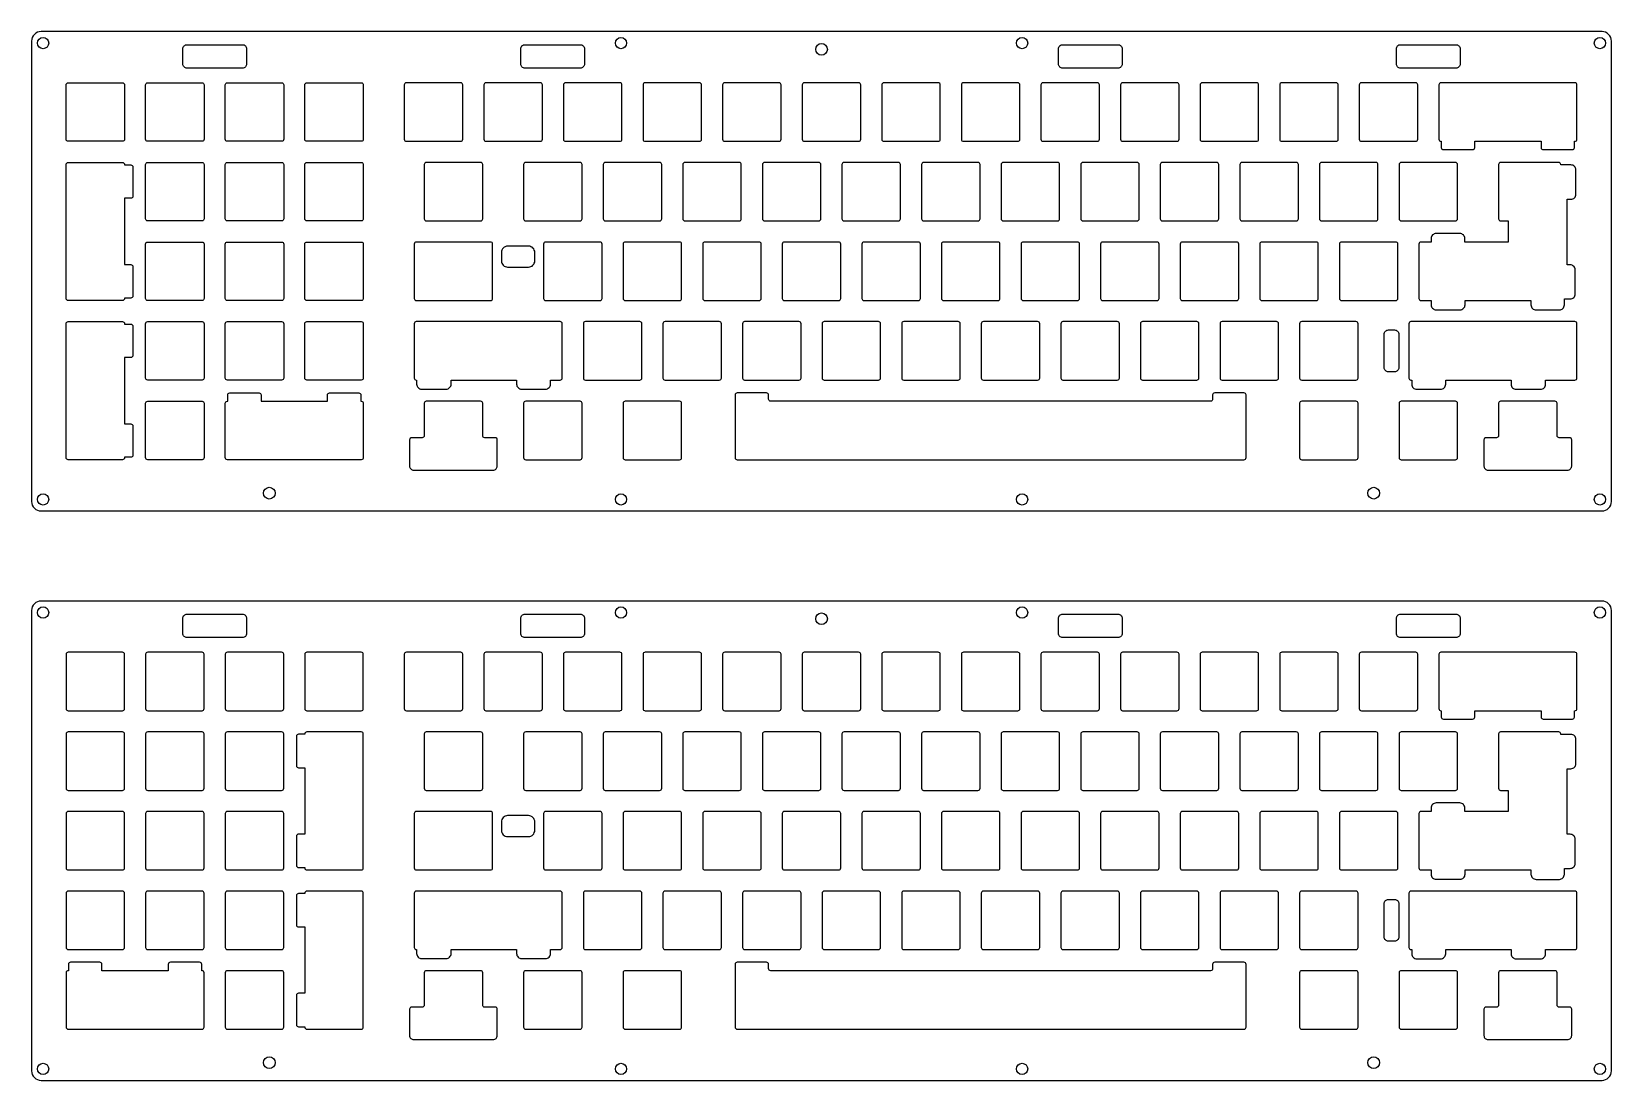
# Model space of a CAD drawing. Header units: millimetres. Extents: x 33 to 851, y 150 to 401.
# Drawn here: x 473 to 851.1, y 149.6 to 400.5 of the extents above; entities that cross this region are included whole.
import ezdxf

# ---------------------------------------------------------------- set-up
doc = ezdxf.new("R2010")
doc.units = ezdxf.units.MM

msp = doc.modelspace()

# ---------------------------------------------------------------- linework, layer by layer
at = {"color": 1}
for p, q in [((763.19, 314.1), (756.19, 314.1)), ((763.69, 298.6), (763.69, 313.6)), ((648.89, 298.1), (756.19, 298.1)), ((756.19, 298.1), (763.19, 298.1)), ((763.19, 177.84), (756.19, 177.84)), ((763.69, 162.34), (763.69, 177.34)), ((648.89, 161.84), (756.19, 161.84)), ((756.19, 161.84), (763.19, 161.84))]:
    msp.add_line(p, q, dxfattribs=at)
at = {"color": 7, "linetype": 'Continuous', "lineweight": 25}
for points in [[(848.89, 400.55), (475.23, 400.55, 0.414214), (472.98, 398.3), (472.98, 288.1, 0.414214), (475.23, 285.85), (848.89, 285.85, 0.414214), (851.14, 288.1), (851.14, 398.3, 0.414214)], [(524.44, 396.42), (524.44, 392.8, -0.414214), (523.44, 391.8), (510.18, 391.8, -0.414214), (509.18, 392.8), (509.18, 396.42, -0.414214), (510.18, 397.42), (523.44, 397.42, -0.414214)], [(605.33, 396.42), (605.33, 392.8, -0.414214), (604.33, 391.8), (591.07, 391.8, -0.414214), (590.07, 392.8), (590.07, 396.42, -0.414214), (591.07, 397.42), (604.33, 397.42, -0.414214)], [(734.04, 396.42), (734.04, 392.8, -0.414214), (733.04, 391.8), (719.78, 391.8, -0.414214), (718.78, 392.8), (718.78, 396.42, -0.414214), (719.78, 397.42), (733.04, 397.42, -0.414214)], [(814.93, 396.42), (814.93, 392.8, -0.414214), (813.93, 391.8), (800.67, 391.8, -0.414214), (799.67, 392.8), (799.67, 396.42, -0.414214), (800.67, 397.42), (813.93, 397.42, -0.414214)], [(848.89, 264.29), (475.23, 264.29, 0.414214), (472.98, 262.04), (472.98, 151.84, 0.414214), (475.23, 149.59), (848.89, 149.59, 0.414214), (851.14, 151.84), (851.14, 262.04, 0.414214)], [(524.44, 260.16), (524.44, 256.54, -0.414214), (523.44, 255.54), (510.18, 255.54, -0.414214), (509.18, 256.54), (509.18, 260.16, -0.414214), (510.18, 261.16), (523.44, 261.16, -0.414214)], [(605.33, 260.16), (605.33, 256.54, -0.414214), (604.33, 255.54), (591.07, 255.54, -0.414214), (590.07, 256.54), (590.07, 260.16, -0.414214), (591.07, 261.16), (604.33, 261.16, -0.414214)], [(734.04, 260.16), (734.04, 256.54, -0.414214), (733.04, 255.54), (719.78, 255.54, -0.414214), (718.78, 256.54), (718.78, 260.16, -0.414214), (719.78, 261.16), (733.04, 261.16, -0.414214)], [(814.93, 260.16), (814.93, 256.54, -0.414214), (813.93, 255.54), (800.67, 255.54, -0.414214), (799.67, 256.54), (799.67, 260.16, -0.414214), (800.67, 261.16), (813.93, 261.16, -0.414214)]]:
    msp.add_lwpolyline(points, format="xyb", close=True, dxfattribs=at)
at = {"color": 2}
for points in [[(494.73, 374.3), (481.73, 374.3, -0.414214), (481.23, 374.8), (481.23, 387.8, -0.414214), (481.73, 388.3), (494.73, 388.3, -0.414214), (495.23, 387.8), (495.23, 374.8, -0.414214)], [(513.78, 374.3), (500.78, 374.3, -0.414214), (500.28, 374.8), (500.28, 387.8, -0.414214), (500.78, 388.3), (513.78, 388.3, -0.414214), (514.28, 387.8), (514.28, 374.8, -0.414214)], [(519.83, 374.3, -0.414214), (519.33, 374.8), (519.33, 387.8, -0.414214), (519.83, 388.3), (532.83, 388.3, -0.414214), (533.33, 387.8), (533.33, 374.8, -0.414214), (532.83, 374.3)], [(495.23, 344.78), (496.73, 344.78, -0.414214), (497.23, 344.28), (497.23, 337.28, -0.414214), (496.73, 336.78), (495.23, 336.78), (495.23, 336.7, -0.414214), (494.73, 336.2), (481.73, 336.2, -0.414214), (481.23, 336.7), (481.23, 368.75, -0.414214), (481.73, 369.25), (494.73, 369.25, -0.414214), (495.23, 368.75), (495.23, 368.66), (496.73, 368.66, -0.414214), (497.23, 368.16), (497.23, 361.16, -0.414214), (496.73, 360.66), (495.23, 360.66)], [(513.78, 369.25, -0.414214), (514.28, 368.75), (514.28, 355.75, -0.414214), (513.78, 355.25), (500.78, 355.25, -0.414214), (500.28, 355.75), (500.28, 368.75, -0.414214), (500.78, 369.25)], [(519.83, 355.25, -0.414214), (519.33, 355.75), (519.33, 368.75, -0.414214), (519.83, 369.25), (532.83, 369.25, -0.414214), (533.33, 368.75), (533.33, 355.75, -0.414214), (532.83, 355.25)], [(551.88, 369.25, -0.414214), (552.38, 368.75), (552.38, 355.75, -0.414214), (551.88, 355.25), (538.88, 355.25, -0.414214), (538.38, 355.75), (538.38, 368.75, -0.414214), (538.88, 369.25)], [(514.28, 336.7, -0.414214), (513.78, 336.2), (500.78, 336.2, -0.414214), (500.28, 336.7), (500.28, 349.7, -0.414214), (500.78, 350.2), (513.78, 350.2, -0.414214), (514.28, 349.7)], [(532.83, 350.2, -0.414214), (533.33, 349.7), (533.33, 336.7, -0.414214), (532.83, 336.2), (519.83, 336.2, -0.414214), (519.33, 336.7), (519.33, 349.7, -0.414214), (519.83, 350.2)], [(551.88, 350.2, -0.414214), (552.38, 349.7), (552.38, 336.7, -0.414214), (551.88, 336.2), (538.88, 336.2, -0.414214), (538.38, 336.7), (538.38, 349.7, -0.414214), (538.88, 350.2)], [(495.23, 298.6, -0.414214), (494.73, 298.1), (481.73, 298.1, -0.414214), (481.23, 298.6), (481.23, 330.65, -0.414214), (481.73, 331.15), (494.73, 331.15, -0.414214), (495.23, 330.65), (495.23, 330.56), (496.73, 330.56, -0.414214), (497.23, 330.06), (497.23, 323.06, -0.414214), (496.73, 322.56), (495.23, 322.56), (495.23, 306.68), (496.73, 306.68, -0.414214), (497.23, 306.18), (497.23, 299.18, -0.414214), (496.73, 298.68), (495.23, 298.68)], [(500.78, 331.15), (513.78, 331.15, -0.414214), (514.28, 330.65), (514.28, 317.65, -0.414214), (513.78, 317.15), (500.78, 317.15, -0.414214), (500.28, 317.65), (500.28, 330.65, -0.414214)], [(533.33, 317.65, -0.414214), (532.83, 317.15), (519.83, 317.15, -0.414214), (519.33, 317.65), (519.33, 330.65, -0.414214), (519.83, 331.15), (532.83, 331.15, -0.414214), (533.33, 330.65)], [(538.88, 331.15), (551.88, 331.15, -0.414214), (552.38, 330.65), (552.38, 317.65, -0.414214), (551.88, 317.15), (538.88, 317.15, -0.414214), (538.38, 317.65), (538.38, 330.65, -0.414214)], [(551.88, 298.1), (519.83, 298.1, -0.414214), (519.33, 298.6), (519.33, 311.6, -0.414214), (519.83, 312.1), (519.91, 312.1), (519.91, 313.6, -0.414214), (520.41, 314.1), (527.41, 314.1, -0.414214), (527.91, 313.6), (527.91, 312.1), (543.79, 312.1), (543.79, 313.6, -0.414214), (544.29, 314.1), (551.29, 314.1, -0.414214), (551.79, 313.6), (551.79, 312.1), (551.88, 312.1, -0.414214), (552.38, 311.6), (552.38, 298.6, -0.414214)], [(514.28, 298.6, -0.414214), (513.78, 298.1), (500.78, 298.1, -0.414214), (500.28, 298.6), (500.28, 311.6, -0.414214), (500.78, 312.1), (513.78, 312.1, -0.414214), (514.28, 311.6)], [(513.78, 238.04, 0.414214), (514.28, 238.54), (514.28, 251.54, 0.414214), (513.78, 252.04), (500.78, 252.04, 0.414214), (500.28, 251.54), (500.28, 238.54, 0.414214), (500.78, 238.04)], [(519.83, 238.04), (532.83, 238.04, 0.414214), (533.33, 238.54), (533.33, 251.54, 0.414214), (532.83, 252.04), (519.83, 252.04, 0.414214), (519.33, 251.54), (519.33, 238.54, 0.414214)], [(538.88, 238.04), (551.88, 238.04, 0.414214), (552.38, 238.54), (552.38, 251.54, 0.414214), (551.88, 252.04), (538.88, 252.04, 0.414214), (538.38, 251.54), (538.38, 238.54, 0.414214)], [(481.73, 232.99, 0.414214), (481.23, 232.49), (481.23, 219.49, 0.414214), (481.73, 218.99), (494.73, 218.99, 0.414214), (495.23, 219.49), (495.23, 232.49, 0.414214), (494.73, 232.99)], [(513.78, 218.99, 0.414214), (514.28, 219.49), (514.28, 232.49, 0.414214), (513.78, 232.99), (500.78, 232.99, 0.414214), (500.28, 232.49), (500.28, 219.49, 0.414214), (500.78, 218.99)], [(519.83, 232.99, 0.414214), (519.33, 232.49), (519.33, 219.49, 0.414214), (519.83, 218.99), (532.83, 218.99, 0.414214), (533.33, 219.49), (533.33, 232.49, 0.414214), (532.83, 232.99)], [(538.38, 208.52), (536.88, 208.52, 0.414214), (536.38, 208.02), (536.38, 201.02, 0.414214), (536.88, 200.52), (538.38, 200.52), (538.38, 200.44, 0.414214), (538.88, 199.94), (551.88, 199.94, 0.414214), (552.38, 200.44), (552.38, 232.49, 0.414214), (551.88, 232.99), (538.88, 232.99, 0.414214), (538.38, 232.49), (538.38, 232.4), (536.88, 232.4, 0.414214), (536.38, 231.9), (536.38, 224.9, 0.414214), (536.88, 224.4), (538.38, 224.4)], [(481.73, 213.94, 0.414214), (481.23, 213.44), (481.23, 200.44, 0.414214), (481.73, 199.94), (494.73, 199.94, 0.414214), (495.23, 200.44), (495.23, 213.44, 0.414214), (494.73, 213.94)], [(500.78, 213.94, 0.414214), (500.28, 213.44), (500.28, 200.44, 0.414214), (500.78, 199.94), (513.78, 199.94, 0.414214), (514.28, 200.44), (514.28, 213.44, 0.414214), (513.78, 213.94)], [(519.33, 200.44, 0.414214), (519.83, 199.94), (532.83, 199.94, 0.414214), (533.33, 200.44), (533.33, 213.44, 0.414214), (532.83, 213.94), (519.83, 213.94, 0.414214), (519.33, 213.44)], [(494.73, 194.89), (481.73, 194.89, 0.414214), (481.23, 194.39), (481.23, 181.39, 0.414214), (481.73, 180.89), (494.73, 180.89, 0.414214), (495.23, 181.39), (495.23, 194.39, 0.414214)], [(500.28, 181.39, 0.414214), (500.78, 180.89), (513.78, 180.89, 0.414214), (514.28, 181.39), (514.28, 194.39, 0.414214), (513.78, 194.89), (500.78, 194.89, 0.414214), (500.28, 194.39)], [(532.83, 194.89), (519.83, 194.89, 0.414214), (519.33, 194.39), (519.33, 181.39, 0.414214), (519.83, 180.89), (532.83, 180.89, 0.414214), (533.33, 181.39), (533.33, 194.39, 0.414214)], [(538.38, 162.34, 0.414214), (538.88, 161.84), (551.88, 161.84, 0.414214), (552.38, 162.34), (552.38, 194.39, 0.414214), (551.88, 194.89), (538.88, 194.89, 0.414214), (538.38, 194.39), (538.38, 194.3), (536.88, 194.3, 0.414214), (536.38, 193.8), (536.38, 186.8, 0.414214), (536.88, 186.3), (538.38, 186.3), (538.38, 170.42), (536.88, 170.42, 0.414214), (536.38, 169.92), (536.38, 162.92, 0.414214), (536.88, 162.42), (538.38, 162.42)], [(481.73, 161.84), (513.78, 161.84, 0.414214), (514.28, 162.34), (514.28, 175.34, 0.414214), (513.78, 175.84), (513.69, 175.84), (513.69, 177.34, 0.414214), (513.19, 177.84), (506.19, 177.84, 0.414214), (505.69, 177.34), (505.69, 175.84), (489.81, 175.84), (489.81, 177.34, 0.414214), (489.31, 177.84), (482.31, 177.84, 0.414214), (481.81, 177.34), (481.81, 175.84), (481.73, 175.84, 0.414214), (481.23, 175.34), (481.23, 162.34, 0.414214)], [(519.33, 162.34, 0.414214), (519.83, 161.84), (532.83, 161.84, 0.414214), (533.33, 162.34), (533.33, 175.34, 0.414214), (532.83, 175.84), (519.83, 175.84, 0.414214), (519.33, 175.34)]]:
    msp.add_lwpolyline(points, format="xyb", close=True, dxfattribs=at)
for points in [[(538.88, 374.3, -0.414214), (538.38, 374.8), (538.38, 387.8, -0.414214), (538.88, 388.3), (551.88, 388.3, -0.414214)], [(551.88, 388.3, -0.414214), (552.38, 387.8), (552.38, 374.8, -0.414214), (551.88, 374.3), (538.88, 374.3, -0.414214)], [(481.73, 252.04, 0.414214), (481.23, 251.54), (481.23, 238.54, 0.414214), (481.73, 238.04), (494.73, 238.04, 0.414214)], [(494.73, 238.04, 0.414214), (495.23, 238.54), (495.23, 251.54, 0.414214), (494.73, 252.04), (481.73, 252.04, 0.414214)]]:
    msp.add_lwpolyline(points, format="xyb", dxfattribs=at)
at = {"color": 1}
for points in [[(562.19, 374.8, 0.414214), (562.69, 374.3), (575.69, 374.3, 0.414214), (576.19, 374.8), (576.19, 387.8, 0.414214), (575.69, 388.3), (562.69, 388.3, 0.414214), (562.19, 387.8)], [(581.24, 374.8, 0.414214), (581.74, 374.3), (594.74, 374.3, 0.414214), (595.24, 374.8), (595.24, 387.8, 0.414214), (594.74, 388.3), (581.74, 388.3, 0.414214), (581.24, 387.8)], [(600.29, 374.8, 0.414214), (600.79, 374.3), (613.79, 374.3, 0.414214), (614.29, 374.8), (614.29, 387.8, 0.414214), (613.79, 388.3), (600.79, 388.3, 0.414214), (600.29, 387.8)], [(619.34, 374.8, 0.414214), (619.84, 374.3), (632.84, 374.3, 0.414214), (633.34, 374.8), (633.34, 387.8, 0.414214), (632.84, 388.3), (619.84, 388.3, 0.414214), (619.34, 387.8)], [(638.39, 374.8, 0.414214), (638.89, 374.3), (651.89, 374.3, 0.414214), (652.39, 374.8), (652.39, 387.8, 0.414214), (651.89, 388.3), (638.89, 388.3, 0.414214), (638.39, 387.8)], [(657.44, 374.8, 0.414214), (657.94, 374.3), (670.94, 374.3, 0.414214), (671.44, 374.8), (671.44, 387.8, 0.414214), (670.94, 388.3), (657.94, 388.3, 0.414214), (657.44, 387.8)], [(676.49, 374.8, 0.414214), (676.99, 374.3), (689.99, 374.3, 0.414214), (690.49, 374.8), (690.49, 387.8, 0.414214), (689.99, 388.3), (676.99, 388.3, 0.414214), (676.49, 387.8)], [(695.54, 374.8, 0.414214), (696.04, 374.3), (709.04, 374.3, 0.414214), (709.54, 374.8), (709.54, 387.8, 0.414214), (709.04, 388.3), (696.04, 388.3, 0.414214), (695.54, 387.8)], [(714.59, 374.8, 0.414214), (715.09, 374.3), (728.09, 374.3, 0.414214), (728.59, 374.8), (728.59, 387.8, 0.414214), (728.09, 388.3), (715.09, 388.3, 0.414214), (714.59, 387.8)], [(733.64, 374.8, 0.414214), (734.14, 374.3), (747.14, 374.3, 0.414214), (747.64, 374.8), (747.64, 387.8, 0.414214), (747.14, 388.3), (734.14, 388.3, 0.414214), (733.64, 387.8)], [(752.69, 374.8, 0.414214), (753.19, 374.3), (766.19, 374.3, 0.414214), (766.69, 374.8), (766.69, 387.8, 0.414214), (766.19, 388.3), (753.19, 388.3, 0.414214), (752.69, 387.8)], [(790.79, 374.8, 0.414214), (791.29, 374.3), (804.29, 374.3, 0.414214), (804.79, 374.8), (804.79, 387.8, 0.414214), (804.29, 388.3), (791.29, 388.3, 0.414214), (790.79, 387.8)], [(842.3, 374.3), (842.39, 374.3, 0.414214), (842.89, 374.8), (842.89, 387.8, 0.414214), (842.39, 388.3), (810.34, 388.3, 0.414214), (809.84, 387.8), (809.84, 374.8, 0.414214), (810.34, 374.3), (810.42, 374.3), (810.42, 372.8, 0.414214), (810.92, 372.3), (817.92, 372.3, 0.414214), (818.42, 372.8), (818.42, 374.3), (834.3, 374.3), (834.3, 372.8, 0.414214), (834.8, 372.3), (841.8, 372.3, 0.414214), (842.3, 372.8)], [(566.95, 355.75, 0.414214), (567.45, 355.25), (580.45, 355.25, 0.414214), (580.95, 355.75), (580.95, 368.75, 0.414214), (580.45, 369.25), (567.45, 369.25, 0.414214), (566.95, 368.75)], [(590.76, 355.75, 0.414214), (591.26, 355.25), (604.26, 355.25, 0.414214), (604.76, 355.75), (604.76, 368.75, 0.414214), (604.26, 369.25), (591.26, 369.25, 0.414214), (590.76, 368.75)], [(609.81, 355.75, 0.414214), (610.31, 355.25), (623.31, 355.25, 0.414214), (623.81, 355.75), (623.81, 368.75, 0.414214), (623.31, 369.25), (610.31, 369.25, 0.414214), (609.81, 368.75)], [(628.86, 355.75, 0.414214), (629.36, 355.25), (642.36, 355.25, 0.414214), (642.86, 355.75), (642.86, 368.75, 0.414214), (642.36, 369.25), (629.36, 369.25, 0.414214), (628.86, 368.75)], [(647.91, 355.75, 0.414214), (648.41, 355.25), (661.41, 355.25, 0.414214), (661.91, 355.75), (661.91, 368.75, 0.414214), (661.41, 369.25), (648.41, 369.25, 0.414214), (647.91, 368.75)], [(666.96, 355.75, 0.414214), (667.46, 355.25), (680.46, 355.25, 0.414214), (680.96, 355.75), (680.96, 368.75, 0.414214), (680.46, 369.25), (667.46, 369.25, 0.414214), (666.96, 368.75)], [(686.01, 355.75, 0.414214), (686.51, 355.25), (699.51, 355.25, 0.414214), (700.01, 355.75), (700.01, 368.75, 0.414214), (699.51, 369.25), (686.51, 369.25, 0.414214), (686.01, 368.75)], [(705.06, 355.75, 0.414214), (705.56, 355.25), (718.56, 355.25, 0.414214), (719.06, 355.75), (719.06, 368.75, 0.414214), (718.56, 369.25), (705.56, 369.25, 0.414214), (705.06, 368.75)], [(724.11, 355.75, 0.414214), (724.61, 355.25), (737.61, 355.25, 0.414214), (738.11, 355.75), (738.11, 368.75, 0.414214), (737.61, 369.25), (724.61, 369.25, 0.414214), (724.11, 368.75)], [(743.16, 355.75, 0.414214), (743.66, 355.25), (756.66, 355.25, 0.414214), (757.16, 355.75), (757.16, 368.75, 0.414214), (756.66, 369.25), (743.66, 369.25, 0.414214), (743.16, 368.75)], [(762.21, 355.75, 0.414214), (762.71, 355.25), (775.71, 355.25, 0.414214), (776.21, 355.75), (776.21, 368.75, 0.414214), (775.71, 369.25), (762.71, 369.25, 0.414214), (762.21, 368.75)], [(781.26, 355.75, 0.414214), (781.76, 355.25), (794.76, 355.25, 0.414214), (795.26, 355.75), (795.26, 368.75, 0.414214), (794.76, 369.25), (781.76, 369.25, 0.414214), (781.26, 368.75)], [(800.31, 355.75, 0.414214), (800.81, 355.25), (813.81, 355.25, 0.414214), (814.31, 355.75), (814.31, 368.75, 0.414214), (813.81, 369.25), (800.81, 369.25, 0.414214), (800.31, 368.75)], [(826.43, 355.25), (826.43, 350.2), (816.05, 350.2), (816.05, 351.03, 0.414214), (814.85, 352.23), (809.18, 352.23, 0.414214), (807.98, 351.03), (807.98, 350.2), (805.55, 350.2, 0.414214), (805.05, 349.7), (805.05, 336.7, 0.414214), (805.55, 336.2), (807.98, 336.2), (807.98, 335.18, 0.414214), (809.18, 333.98), (814.91, 333.98, 0.414214), (816.11, 335.18), (816.11, 336.2), (831.89, 336.2), (831.89, 335.15, 0.414214), (833.09, 333.95), (838.68, 333.95, 0.414214), (839.88, 335.15), (839.88, 336.58), (841.27, 336.58, 0.414214), (842.47, 337.78), (842.47, 343.54, 0.414214), (841.27, 344.74), (840.56, 344.74), (840.56, 360.43), (841.46, 360.43, 0.414214), (842.66, 361.63), (842.66, 367.45, 0.414214), (841.46, 368.65), (839.03, 368.65), (839.03, 368.75, 0.414214), (838.53, 369.25), (824.63, 369.25, 0.414214), (824.13, 368.75), (824.13, 355.75, 0.414214), (824.63, 355.25)], [(564.57, 336.7, 0.414214), (565.07, 336.2), (582.83, 336.2, 0.414214), (583.33, 336.7), (583.33, 349.7, 0.414214), (582.83, 350.2), (565.07, 350.2, 0.414214), (564.57, 349.7)], [(585.43, 345.7, 0.414214), (586.93, 344.2), (591.93, 344.2, 0.414214), (593.43, 345.7), (593.43, 347.7, 0.414214), (591.93, 349.2), (586.93, 349.2, 0.414214), (585.43, 347.7)], [(595.53, 336.7, 0.414214), (596.03, 336.2), (609.03, 336.2, 0.414214), (609.53, 336.7), (609.53, 349.7, 0.414214), (609.03, 350.2), (596.03, 350.2, 0.414214), (595.53, 349.7)], [(614.58, 336.7, 0.414214), (615.08, 336.2), (628.08, 336.2, 0.414214), (628.58, 336.7), (628.58, 349.7, 0.414214), (628.08, 350.2), (615.08, 350.2, 0.414214), (614.58, 349.7)], [(633.63, 336.7, 0.414214), (634.13, 336.2), (647.13, 336.2, 0.414214), (647.63, 336.7), (647.63, 349.7, 0.414214), (647.13, 350.2), (634.13, 350.2, 0.414214), (633.63, 349.7)], [(652.68, 336.7, 0.414214), (653.18, 336.2), (666.18, 336.2, 0.414214), (666.68, 336.7), (666.68, 349.7, 0.414214), (666.18, 350.2), (653.18, 350.2, 0.414214), (652.68, 349.7)], [(671.73, 336.7, 0.414214), (672.23, 336.2), (685.23, 336.2, 0.414214), (685.73, 336.7), (685.73, 349.7, 0.414214), (685.23, 350.2), (672.23, 350.2, 0.414214), (671.73, 349.7)], [(690.78, 336.7, 0.414214), (691.28, 336.2), (704.28, 336.2, 0.414214), (704.78, 336.7), (704.78, 349.7, 0.414214), (704.28, 350.2), (691.28, 350.2, 0.414214), (690.78, 349.7)], [(709.83, 336.7, 0.414214), (710.33, 336.2), (723.33, 336.2, 0.414214), (723.83, 336.7), (723.83, 349.7, 0.414214), (723.33, 350.2), (710.33, 350.2, 0.414214), (709.83, 349.7)], [(728.88, 336.7, 0.414214), (729.38, 336.2), (742.38, 336.2, 0.414214), (742.88, 336.7), (742.88, 349.7, 0.414214), (742.38, 350.2), (729.38, 350.2, 0.414214), (728.88, 349.7)], [(747.93, 336.7, 0.414214), (748.43, 336.2), (761.43, 336.2, 0.414214), (761.93, 336.7), (761.93, 349.7, 0.414214), (761.43, 350.2), (748.43, 350.2, 0.414214), (747.93, 349.7)], [(766.98, 336.7, 0.414214), (767.48, 336.2), (780.48, 336.2, 0.414214), (780.98, 336.7), (780.98, 349.7, 0.414214), (780.48, 350.2), (767.48, 350.2, 0.414214), (766.98, 349.7)], [(786.03, 336.7, 0.414214), (786.53, 336.2), (799.53, 336.2, 0.414214), (800.03, 336.7), (800.03, 349.7, 0.414214), (799.53, 350.2), (786.53, 350.2, 0.414214), (786.03, 349.7)], [(573.4, 317.15), (589.07, 317.15), (589.07, 316.2, 0.414214), (590.27, 315), (595.99, 315, 0.414214), (597.19, 316.2), (597.19, 317.15), (599.5, 317.15, 0.414214), (600, 317.65), (600, 330.65, 0.414214), (599.5, 331.15), (565.07, 331.15, 0.414214), (564.57, 330.65), (564.57, 317.65, 0.414214), (565.07, 317.15), (565.14, 317.15), (565.14, 316.2, 0.414214), (566.34, 315), (572.2, 315, 0.414214), (573.4, 316.2)], [(605.05, 317.65, 0.414214), (605.55, 317.15), (618.55, 317.15, 0.414214), (619.05, 317.65), (619.05, 330.65, 0.414214), (618.55, 331.15), (605.55, 331.15, 0.414214), (605.05, 330.65)], [(624.1, 317.65, 0.414214), (624.6, 317.15), (637.6, 317.15, 0.414214), (638.1, 317.65), (638.1, 330.65, 0.414214), (637.6, 331.15), (624.6, 331.15, 0.414214), (624.1, 330.65)], [(643.15, 317.65, 0.414214), (643.65, 317.15), (656.65, 317.15, 0.414214), (657.15, 317.65), (657.15, 330.65, 0.414214), (656.65, 331.15), (643.65, 331.15, 0.414214), (643.15, 330.65)], [(662.2, 317.65, 0.414214), (662.7, 317.15), (675.7, 317.15, 0.414214), (676.2, 317.65), (676.2, 330.65, 0.414214), (675.7, 331.15), (662.7, 331.15, 0.414214), (662.2, 330.65)], [(681.25, 317.65, 0.414214), (681.75, 317.15), (694.75, 317.15, 0.414214), (695.25, 317.65), (695.25, 330.65, 0.414214), (694.75, 331.15), (681.75, 331.15, 0.414214), (681.25, 330.65)], [(700.3, 317.65, 0.414214), (700.8, 317.15), (713.8, 317.15, 0.414214), (714.3, 317.65), (714.3, 330.65, 0.414214), (713.8, 331.15), (700.8, 331.15, 0.414214), (700.3, 330.65)], [(719.35, 317.65, 0.414214), (719.85, 317.15), (732.85, 317.15, 0.414214), (733.35, 317.65), (733.35, 330.65, 0.414214), (732.85, 331.15), (719.85, 331.15, 0.414214), (719.35, 330.65)], [(738.4, 317.65, 0.414214), (738.9, 317.15), (751.9, 317.15, 0.414214), (752.4, 317.65), (752.4, 330.65, 0.414214), (751.9, 331.15), (738.9, 331.15, 0.414214), (738.4, 330.65)], [(757.45, 317.65, 0.414214), (757.95, 317.15), (770.95, 317.15, 0.414214), (771.45, 317.65), (771.45, 330.65, 0.414214), (770.95, 331.15), (757.95, 331.15, 0.414214), (757.45, 330.65)], [(776.5, 317.65, 0.414214), (777, 317.15), (790, 317.15, 0.414214), (790.5, 317.65), (790.5, 330.65, 0.414214), (790, 331.15), (777, 331.15, 0.414214), (776.5, 330.65)], [(842.89, 330.65, 0.414214), (842.39, 331.15), (803.16, 331.15, 0.414214), (802.66, 330.65), (802.66, 317.65, 0.414368), (803.16, 317.15), (803.33, 317.15), (803.33, 316.15, 0.414214), (804.53, 314.95), (810.27, 314.95, 0.414214), (811.47, 316.15), (811.47, 317.15), (827.14, 317.15), (827.14, 316.15, 0.414214), (828.34, 314.95), (834.19, 314.95, 0.414214), (835.39, 316.15), (835.39, 317.15), (842.39, 317.15, 0.414214), (842.89, 317.65)], [(584.45, 296.6), (584.45, 302.87, 0.414214), (583.95, 303.37), (581.45, 303.37, -0.414214), (580.95, 303.87), (580.95, 311.6, 0.414214), (580.45, 312.1), (567.45, 312.1, 0.414214), (566.95, 311.6), (566.95, 303.87, -0.414214), (566.45, 303.37), (563.95, 303.37, 0.414214), (563.45, 302.87), (563.45, 296.6, 0.414214), (564.45, 295.6), (583.45, 295.6, 0.414214)], [(590.76, 298.6, 0.414214), (591.26, 298.1), (604.26, 298.1, 0.414214), (604.76, 298.6), (604.76, 311.6, 0.414214), (604.26, 312.1), (591.26, 312.1, 0.414214), (590.76, 311.6)], [(614.58, 298.6, 0.414214), (615.08, 298.1), (628.08, 298.1, 0.414214), (628.58, 298.6), (628.58, 311.6, 0.414214), (628.08, 312.1), (615.08, 312.1, 0.414214), (614.58, 311.6)], [(777, 312.1, 0.414214), (776.5, 311.6), (776.5, 298.6, 0.414214), (777, 298.1), (790, 298.1, 0.414214), (790.5, 298.6), (790.5, 311.6, 0.414214), (790, 312.1)], [(800.81, 312.1, 0.414214), (800.31, 311.6), (800.31, 298.6, 0.414214), (800.81, 298.1), (813.81, 298.1, 0.414214), (814.31, 298.6), (814.31, 311.6, 0.414214), (813.81, 312.1)], [(841.63, 296.6), (841.63, 302.87, 0.414214), (841.13, 303.37), (838.63, 303.37, -0.414214), (838.13, 303.87), (838.13, 311.6, 0.414214), (837.63, 312.1), (824.63, 312.1, 0.414214), (824.13, 311.6), (824.13, 303.87, -0.414214), (823.63, 303.37), (821.13, 303.37, 0.414214), (820.63, 302.87), (820.63, 296.6, 0.414214), (821.63, 295.6), (840.63, 295.6, 0.414214)], [(562.19, 238.54, 0.414214), (562.69, 238.04), (575.69, 238.04, 0.414214), (576.19, 238.54), (576.19, 251.54, 0.414214), (575.69, 252.04), (562.69, 252.04, 0.414214), (562.19, 251.54)], [(581.24, 238.54, 0.414214), (581.74, 238.04), (594.74, 238.04, 0.414214), (595.24, 238.54), (595.24, 251.54, 0.414214), (594.74, 252.04), (581.74, 252.04, 0.414214), (581.24, 251.54)], [(600.29, 238.54, 0.414214), (600.79, 238.04), (613.79, 238.04, 0.414214), (614.29, 238.54), (614.29, 251.54, 0.414214), (613.79, 252.04), (600.79, 252.04, 0.414214), (600.29, 251.54)], [(619.34, 238.54, 0.414214), (619.84, 238.04), (632.84, 238.04, 0.414214), (633.34, 238.54), (633.34, 251.54, 0.414214), (632.84, 252.04), (619.84, 252.04, 0.414214), (619.34, 251.54)], [(638.39, 238.54, 0.414214), (638.89, 238.04), (651.89, 238.04, 0.414214), (652.39, 238.54), (652.39, 251.54, 0.414214), (651.89, 252.04), (638.89, 252.04, 0.414214), (638.39, 251.54)], [(657.44, 238.54, 0.414214), (657.94, 238.04), (670.94, 238.04, 0.414214), (671.44, 238.54), (671.44, 251.54, 0.414214), (670.94, 252.04), (657.94, 252.04, 0.414214), (657.44, 251.54)], [(676.49, 238.54, 0.414214), (676.99, 238.04), (689.99, 238.04, 0.414214), (690.49, 238.54), (690.49, 251.54, 0.414214), (689.99, 252.04), (676.99, 252.04, 0.414214), (676.49, 251.54)], [(695.54, 238.54, 0.414214), (696.04, 238.04), (709.04, 238.04, 0.414214), (709.54, 238.54), (709.54, 251.54, 0.414214), (709.04, 252.04), (696.04, 252.04, 0.414214), (695.54, 251.54)], [(714.59, 238.54, 0.414214), (715.09, 238.04), (728.09, 238.04, 0.414214), (728.59, 238.54), (728.59, 251.54, 0.414214), (728.09, 252.04), (715.09, 252.04, 0.414214), (714.59, 251.54)], [(733.64, 238.54, 0.414214), (734.14, 238.04), (747.14, 238.04, 0.414214), (747.64, 238.54), (747.64, 251.54, 0.414214), (747.14, 252.04), (734.14, 252.04, 0.414214), (733.64, 251.54)], [(752.69, 238.54, 0.414214), (753.19, 238.04), (766.19, 238.04, 0.414214), (766.69, 238.54), (766.69, 251.54, 0.414214), (766.19, 252.04), (753.19, 252.04, 0.414214), (752.69, 251.54)], [(790.79, 238.54, 0.414214), (791.29, 238.04), (804.29, 238.04, 0.414214), (804.79, 238.54), (804.79, 251.54, 0.414214), (804.29, 252.04), (791.29, 252.04, 0.414214), (790.79, 251.54)], [(842.3, 238.04), (842.39, 238.04, 0.414214), (842.89, 238.54), (842.89, 251.54, 0.414214), (842.39, 252.04), (810.34, 252.04, 0.414214), (809.84, 251.54), (809.84, 238.54, 0.414214), (810.34, 238.04), (810.42, 238.04), (810.42, 236.54, 0.414214), (810.92, 236.04), (817.92, 236.04, 0.414214), (818.42, 236.54), (818.42, 238.04), (834.3, 238.04), (834.3, 236.54, 0.414214), (834.8, 236.04), (841.8, 236.04, 0.414214), (842.3, 236.54)], [(566.95, 219.49, 0.414214), (567.45, 218.99), (580.45, 218.99, 0.414214), (580.95, 219.49), (580.95, 232.49, 0.414214), (580.45, 232.99), (567.45, 232.99, 0.414214), (566.95, 232.49)], [(590.76, 219.49, 0.414214), (591.26, 218.99), (604.26, 218.99, 0.414214), (604.76, 219.49), (604.76, 232.49, 0.414214), (604.26, 232.99), (591.26, 232.99, 0.414214), (590.76, 232.49)], [(609.81, 219.49, 0.414214), (610.31, 218.99), (623.31, 218.99, 0.414214), (623.81, 219.49), (623.81, 232.49, 0.414214), (623.31, 232.99), (610.31, 232.99, 0.414214), (609.81, 232.49)], [(628.86, 219.49, 0.414214), (629.36, 218.99), (642.36, 218.99, 0.414214), (642.86, 219.49), (642.86, 232.49, 0.414214), (642.36, 232.99), (629.36, 232.99, 0.414214), (628.86, 232.49)], [(647.91, 219.49, 0.414214), (648.41, 218.99), (661.41, 218.99, 0.414214), (661.91, 219.49), (661.91, 232.49, 0.414214), (661.41, 232.99), (648.41, 232.99, 0.414214), (647.91, 232.49)], [(666.96, 219.49, 0.414214), (667.46, 218.99), (680.46, 218.99, 0.414214), (680.96, 219.49), (680.96, 232.49, 0.414214), (680.46, 232.99), (667.46, 232.99, 0.414214), (666.96, 232.49)], [(686.01, 219.49, 0.414214), (686.51, 218.99), (699.51, 218.99, 0.414214), (700.01, 219.49), (700.01, 232.49, 0.414214), (699.51, 232.99), (686.51, 232.99, 0.414214), (686.01, 232.49)], [(705.06, 219.49, 0.414214), (705.56, 218.99), (718.56, 218.99, 0.414214), (719.06, 219.49), (719.06, 232.49, 0.414214), (718.56, 232.99), (705.56, 232.99, 0.414214), (705.06, 232.49)], [(724.11, 219.49, 0.414214), (724.61, 218.99), (737.61, 218.99, 0.414214), (738.11, 219.49), (738.11, 232.49, 0.414214), (737.61, 232.99), (724.61, 232.99, 0.414214), (724.11, 232.49)], [(743.16, 219.49, 0.414214), (743.66, 218.99), (756.66, 218.99, 0.414214), (757.16, 219.49), (757.16, 232.49, 0.414214), (756.66, 232.99), (743.66, 232.99, 0.414214), (743.16, 232.49)], [(762.21, 219.49, 0.414214), (762.71, 218.99), (775.71, 218.99, 0.414214), (776.21, 219.49), (776.21, 232.49, 0.414214), (775.71, 232.99), (762.71, 232.99, 0.414214), (762.21, 232.49)], [(781.26, 219.49, 0.414214), (781.76, 218.99), (794.76, 218.99, 0.414214), (795.26, 219.49), (795.26, 232.49, 0.414214), (794.76, 232.99), (781.76, 232.99, 0.414214), (781.26, 232.49)], [(800.31, 219.49, 0.414214), (800.81, 218.99), (813.81, 218.99, 0.414214), (814.31, 219.49), (814.31, 232.49, 0.414214), (813.81, 232.99), (800.81, 232.99, 0.414214), (800.31, 232.49)], [(826.43, 218.99), (826.43, 213.94), (816.05, 213.94), (816.05, 214.77, 0.414214), (814.85, 215.97), (809.18, 215.97, 0.414214), (807.98, 214.77), (807.98, 213.94), (805.55, 213.94, 0.414214), (805.05, 213.44), (805.05, 200.44, 0.414214), (805.55, 199.94), (807.98, 199.94), (807.98, 198.92, 0.414214), (809.18, 197.72), (814.91, 197.72, 0.414214), (816.11, 198.92), (816.11, 199.94), (831.89, 199.94), (831.89, 198.89, 0.414214), (833.09, 197.69), (838.68, 197.69, 0.414214), (839.88, 198.89), (839.88, 200.31), (841.27, 200.31, 0.414214), (842.47, 201.51), (842.47, 207.28, 0.414214), (841.27, 208.48), (840.56, 208.48), (840.56, 224.17), (841.46, 224.17, 0.414214), (842.66, 225.37), (842.66, 231.19, 0.414214), (841.46, 232.39), (839.03, 232.39), (839.03, 232.49, 0.414214), (838.53, 232.99), (824.63, 232.99, 0.414214), (824.13, 232.49), (824.13, 219.49, 0.414214), (824.63, 218.99)], [(564.57, 200.44, 0.414214), (565.07, 199.94), (582.83, 199.94, 0.414214), (583.33, 200.44), (583.33, 213.44, 0.414214), (582.83, 213.94), (565.07, 213.94, 0.414214), (564.57, 213.44)], [(585.43, 209.44, 0.414214), (586.93, 207.94), (591.93, 207.94, 0.414214), (593.43, 209.44), (593.43, 211.44, 0.414214), (591.93, 212.94), (586.93, 212.94, 0.414214), (585.43, 211.44)], [(595.53, 200.44, 0.414214), (596.03, 199.94), (609.03, 199.94, 0.414214), (609.53, 200.44), (609.53, 213.44, 0.414214), (609.03, 213.94), (596.03, 213.94, 0.414214), (595.53, 213.44)], [(614.58, 200.44, 0.414214), (615.08, 199.94), (628.08, 199.94, 0.414214), (628.58, 200.44), (628.58, 213.44, 0.414214), (628.08, 213.94), (615.08, 213.94, 0.414214), (614.58, 213.44)], [(633.63, 200.44, 0.414214), (634.13, 199.94), (647.13, 199.94, 0.414214), (647.63, 200.44), (647.63, 213.44, 0.414214), (647.13, 213.94), (634.13, 213.94, 0.414214), (633.63, 213.44)], [(652.68, 200.44, 0.414214), (653.18, 199.94), (666.18, 199.94, 0.414214), (666.68, 200.44), (666.68, 213.44, 0.414214), (666.18, 213.94), (653.18, 213.94, 0.414214), (652.68, 213.44)], [(671.73, 200.44, 0.414214), (672.23, 199.94), (685.23, 199.94, 0.414214), (685.73, 200.44), (685.73, 213.44, 0.414214), (685.23, 213.94), (672.23, 213.94, 0.414214), (671.73, 213.44)], [(690.78, 200.44, 0.414214), (691.28, 199.94), (704.28, 199.94, 0.414214), (704.78, 200.44), (704.78, 213.44, 0.414214), (704.28, 213.94), (691.28, 213.94, 0.414214), (690.78, 213.44)], [(709.83, 200.44, 0.414214), (710.33, 199.94), (723.33, 199.94, 0.414214), (723.83, 200.44), (723.83, 213.44, 0.414214), (723.33, 213.94), (710.33, 213.94, 0.414214), (709.83, 213.44)], [(728.88, 200.44, 0.414214), (729.38, 199.94), (742.38, 199.94, 0.414214), (742.88, 200.44), (742.88, 213.44, 0.414214), (742.38, 213.94), (729.38, 213.94, 0.414214), (728.88, 213.44)], [(747.93, 200.44, 0.414214), (748.43, 199.94), (761.43, 199.94, 0.414214), (761.93, 200.44), (761.93, 213.44, 0.414214), (761.43, 213.94), (748.43, 213.94, 0.414214), (747.93, 213.44)], [(766.98, 200.44, 0.414214), (767.48, 199.94), (780.48, 199.94, 0.414214), (780.98, 200.44), (780.98, 213.44, 0.414214), (780.48, 213.94), (767.48, 213.94, 0.414214), (766.98, 213.44)], [(786.03, 200.44, 0.414214), (786.53, 199.94), (799.53, 199.94, 0.414214), (800.03, 200.44), (800.03, 213.44, 0.414214), (799.53, 213.94), (786.53, 213.94, 0.414214), (786.03, 213.44)], [(573.4, 180.89), (589.07, 180.89), (589.07, 179.94, 0.414214), (590.27, 178.74), (595.99, 178.74, 0.414214), (597.19, 179.94), (597.19, 180.89), (599.5, 180.89, 0.414214), (600, 181.39), (600, 194.39, 0.414214), (599.5, 194.89), (565.07, 194.89, 0.414214), (564.57, 194.39), (564.57, 181.39, 0.414214), (565.07, 180.89), (565.14, 180.89), (565.14, 179.94, 0.414214), (566.34, 178.74), (572.2, 178.74, 0.414214), (573.4, 179.94)], [(605.05, 181.39, 0.414214), (605.55, 180.89), (618.55, 180.89, 0.414214), (619.05, 181.39), (619.05, 194.39, 0.414214), (618.55, 194.89), (605.55, 194.89, 0.414214), (605.05, 194.39)], [(624.1, 181.39, 0.414214), (624.6, 180.89), (637.6, 180.89, 0.414214), (638.1, 181.39), (638.1, 194.39, 0.414214), (637.6, 194.89), (624.6, 194.89, 0.414214), (624.1, 194.39)], [(643.15, 181.39, 0.414214), (643.65, 180.89), (656.65, 180.89, 0.414214), (657.15, 181.39), (657.15, 194.39, 0.414214), (656.65, 194.89), (643.65, 194.89, 0.414214), (643.15, 194.39)], [(662.2, 181.39, 0.414214), (662.7, 180.89), (675.7, 180.89, 0.414214), (676.2, 181.39), (676.2, 194.39, 0.414214), (675.7, 194.89), (662.7, 194.89, 0.414214), (662.2, 194.39)], [(681.25, 181.39, 0.414214), (681.75, 180.89), (694.75, 180.89, 0.414214), (695.25, 181.39), (695.25, 194.39, 0.414214), (694.75, 194.89), (681.75, 194.89, 0.414214), (681.25, 194.39)], [(700.3, 181.39, 0.414214), (700.8, 180.89), (713.8, 180.89, 0.414214), (714.3, 181.39), (714.3, 194.39, 0.414214), (713.8, 194.89), (700.8, 194.89, 0.414214), (700.3, 194.39)], [(719.35, 181.39, 0.414214), (719.85, 180.89), (732.85, 180.89, 0.414214), (733.35, 181.39), (733.35, 194.39, 0.414214), (732.85, 194.89), (719.85, 194.89, 0.414214), (719.35, 194.39)], [(738.4, 181.39, 0.414214), (738.9, 180.89), (751.9, 180.89, 0.414214), (752.4, 181.39), (752.4, 194.39, 0.414214), (751.9, 194.89), (738.9, 194.89, 0.414214), (738.4, 194.39)], [(757.45, 181.39, 0.414214), (757.95, 180.89), (770.95, 180.89, 0.414214), (771.45, 181.39), (771.45, 194.39, 0.414214), (770.95, 194.89), (757.95, 194.89, 0.414214), (757.45, 194.39)], [(776.5, 181.39, 0.414214), (777, 180.89), (790, 180.89, 0.414214), (790.5, 181.39), (790.5, 194.39, 0.414214), (790, 194.89), (777, 194.89, 0.414214), (776.5, 194.39)], [(842.89, 194.39, 0.414214), (842.39, 194.89), (803.16, 194.89, 0.414214), (802.66, 194.39), (802.66, 181.39, 0.414368), (803.16, 180.89), (803.33, 180.89), (803.33, 179.89, 0.414214), (804.53, 178.69), (810.27, 178.69, 0.414214), (811.47, 179.89), (811.47, 180.89), (827.14, 180.89), (827.14, 179.89, 0.414214), (828.34, 178.69), (834.19, 178.69, 0.414214), (835.39, 179.89), (835.39, 180.89), (842.39, 180.89, 0.414214), (842.89, 181.39)], [(584.45, 160.34), (584.45, 166.61, 0.414214), (583.95, 167.11), (581.45, 167.11, -0.414214), (580.95, 167.61), (580.95, 175.34, 0.414214), (580.45, 175.84), (567.45, 175.84, 0.414214), (566.95, 175.34), (566.95, 167.61, -0.414214), (566.45, 167.11), (563.95, 167.11, 0.414214), (563.45, 166.61), (563.45, 160.34, 0.414214), (564.45, 159.34), (583.45, 159.34, 0.414214)], [(590.76, 162.34, 0.414214), (591.26, 161.84), (604.26, 161.84, 0.414214), (604.76, 162.34), (604.76, 175.34, 0.414214), (604.26, 175.84), (591.26, 175.84, 0.414214), (590.76, 175.34)], [(614.58, 162.34, 0.414214), (615.08, 161.84), (628.08, 161.84, 0.414214), (628.58, 162.34), (628.58, 175.34, 0.414214), (628.08, 175.84), (615.08, 175.84, 0.414214), (614.58, 175.34)], [(777, 175.84, 0.414214), (776.5, 175.34), (776.5, 162.34, 0.414214), (777, 161.84), (790, 161.84, 0.414214), (790.5, 162.34), (790.5, 175.34, 0.414214), (790, 175.84)], [(800.81, 175.84, 0.414214), (800.31, 175.34), (800.31, 162.34, 0.414214), (800.81, 161.84), (813.81, 161.84, 0.414214), (814.31, 162.34), (814.31, 175.34, 0.414214), (813.81, 175.84)], [(841.63, 160.34), (841.63, 166.61, 0.414214), (841.13, 167.11), (838.63, 167.11, -0.414214), (838.13, 167.61), (838.13, 175.34, 0.414214), (837.63, 175.84), (824.63, 175.84, 0.414214), (824.13, 175.34), (824.13, 167.61, -0.414214), (823.63, 167.11), (821.13, 167.11, 0.414214), (820.63, 166.61), (820.63, 160.34, 0.414214), (821.63, 159.34), (840.63, 159.34, 0.414214)]]:
    msp.add_lwpolyline(points, format="xyb", close=True, dxfattribs=at)
for points in [[(772.24, 388.3, 0.414214), (771.74, 387.8), (771.74, 374.8, 0.414214), (772.24, 374.3), (785.24, 374.3, 0.414214)], [(785.24, 374.3, 0.414214), (785.74, 374.8), (785.74, 387.8, 0.414214), (785.24, 388.3), (772.24, 388.3, 0.414214)], [(755.69, 313.6), (755.69, 312.6, -0.414214), (755.19, 312.1), (649.89, 312.1, -0.414214), (649.39, 312.6), (649.39, 313.6, 0.414214), (648.89, 314.1), (641.89, 314.1, 0.414214), (641.39, 313.6), (641.39, 298.6, 0.414214), (641.89, 298.1), (648.89, 298.1)], [(772.24, 252.04, 0.414214), (771.74, 251.54), (771.74, 238.54, 0.414214), (772.24, 238.04), (785.24, 238.04, 0.414214)], [(785.24, 238.04, 0.414214), (785.74, 238.54), (785.74, 251.54, 0.414214), (785.24, 252.04), (772.24, 252.04, 0.414214)], [(755.69, 177.34), (755.69, 176.34, -0.414214), (755.19, 175.84), (649.89, 175.84, -0.414214), (649.39, 176.34), (649.39, 177.34, 0.414214), (648.89, 177.84), (641.89, 177.84, 0.414214), (641.39, 177.34), (641.39, 162.34, 0.414214), (641.89, 161.84), (648.89, 161.84)]]:
    msp.add_lwpolyline(points, format="xyb", dxfattribs=at)
for points in [[(797.75, 329.15), (799.25, 329.15, -0.414214), (800.25, 328.15), (800.25, 320.15, -0.414214), (799.25, 319.15), (797.75, 319.15, -0.414214), (796.75, 320.15), (796.75, 328.15, -0.414214)], [(797.75, 192.89), (799.25, 192.89, -0.414214), (800.25, 191.89), (800.25, 183.89, -0.414214), (799.25, 182.89), (797.75, 182.89, -0.414214), (796.75, 183.89), (796.75, 191.89, -0.414214)]]:
    msp.add_lwpolyline(points, format="xyb", close=True)
at = {"color": 7, "linetype": 'Continuous', "lineweight": 25}
for centre, radius in [((475.73, 397.8), 1.35), ((614.06, 397.8), 1.35), ((662.06, 396.3), 1.4), ((710.06, 397.8), 1.35), ((848.39, 397.8), 1.35), ((529.88, 290.1), 1.4), ((794.24, 290.1), 1.4), ((475.73, 288.6), 1.35), ((614.06, 288.6), 1.35), ((710.06, 288.6), 1.35), ((848.39, 288.6), 1.35), ((475.73, 261.54), 1.35), ((614.06, 261.54), 1.35), ((662.06, 260.04), 1.4), ((710.06, 261.54), 1.35), ((848.39, 261.54), 1.35), ((529.88, 153.84), 1.4), ((794.24, 153.84), 1.4), ((475.73, 152.34), 1.35), ((614.06, 152.34), 1.35), ((710.06, 152.34), 1.35), ((848.39, 152.34), 1.35)]:
    msp.add_circle(centre, radius, dxfattribs=at)
at = {"color": 1}
for centre, start, end in [((756.19, 313.6), 90, 180), ((763.19, 313.6), 0, 90), ((763.19, 298.6), 270, 360), ((756.19, 177.34), 90, 180), ((763.19, 177.34), 0, 90), ((763.19, 162.34), 270, 360)]:
    msp.add_arc(centre, 0.5, start, end, dxfattribs=at)

doc.saveas('drawing.dxf')
